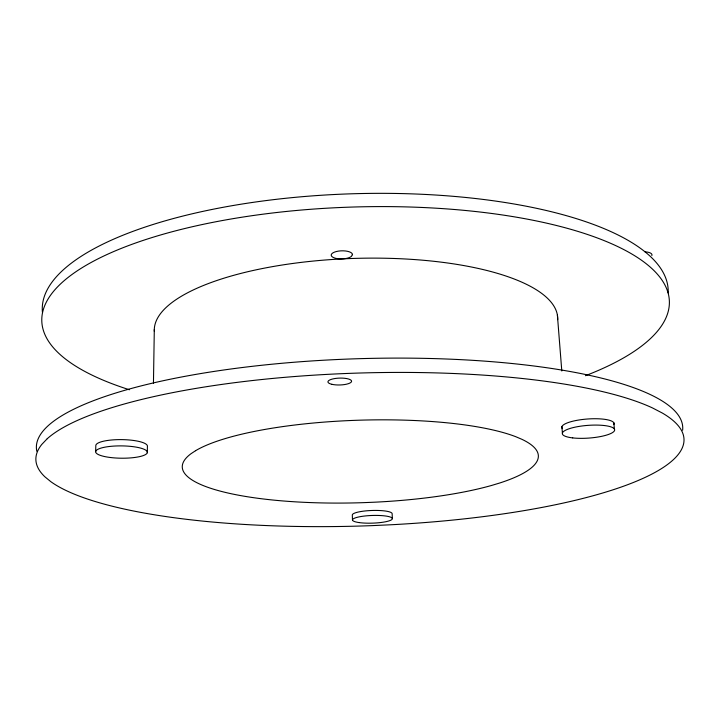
<?xml version="1.0" encoding="UTF-8"?>
<svg xmlns="http://www.w3.org/2000/svg" width="720" height="720" viewBox="0 0 720 720"><rect width="100%" height="100%" fill="white"/><g stroke="black" fill="none" stroke-linecap="round" stroke-linejoin="round"><path stroke-width="1.08" d="M153.45 383.238L154.305 329.517M147.303 452.682A25.857 6.165 0.6 0 0 109.836 446.436A25.857 6.165 0.6 0 0 107.334 457.065A25.857 6.165 0.6 0 0 147.303 452.682L147.411 446.517A25.821 6.264 0.7 0 0 122.625 439.632A25.821 6.264 0.7 0 0 95.823 445.455L95.643 451.656M613.836 422.757L614.403 429.039M557.379 314.973L561.798 370.98M561.906 426.726L562.392 432.972M392.337 518.544L392.148 513.621A19.944 3.906 -1.9 0 0 371.277 510.507A19.944 3.906 -1.9 0 0 352.332 515.259L352.476 520.173M154.332 331.38A201.798 66.033 -1.8 0 1 355.347 258.381A201.798 66.033 -1.8 0 1 557.694 319.635M36.81 451.26A323.334 78.93 -1.8 0 1 355.626 358.794A323.334 78.93 -1.8 0 1 682.623 430.254M42.444 312.345A313.11 106.317 -1.8 0 1 352.215 193.779A313.11 106.317 -1.8 0 1 668.178 292.896M129.429 389.754A313.938 104.175 -1.8 0 1 133.875 243.621A313.938 104.175 -1.8 0 1 573.471 230.085A313.938 104.175 -1.8 0 1 585.441 375.705M562.212 428.391A26.208 6.471 -4.2 0 1 587.259 419.022A26.208 6.471 -4.2 0 1 613.899 424.449M645.021 251.838A11.556 4.113 -6.6 0 1 651.87 255.564M352.341 254.736L351.378 256.446L349.839 257.355A10.656 4.05 -1.6 0 1 334.89 258.102L333.045 257.355A10.656 4.05 -1.6 0 1 338.391 251.118A10.656 4.05 -1.6 0 1 352.476 254.367L352.341 254.736M47.268 438.687L41.742 444.474A324.216 76.473 -1.8 0 0 44.946 476.856L50.796 481.653A324.216 76.473 -1.8 0 0 372.492 525.609L390.483 524.79A324.216 76.473 -1.8 0 0 662.4 413.082L652.428 407.907A324.216 76.473 -1.8 0 0 330.966 374.184A324.216 76.473 -1.8 0 0 47.268 438.687M195.597 450.684L191.079 453.663A178.128 41.274 -1.8 0 0 363.798 502.641L374.751 502.191A178.128 41.274 -1.8 0 0 492.003 485.334L499.464 483.084A178.128 41.274 -1.8 0 0 521.883 439.308L515.889 436.752A178.128 41.274 -1.8 0 0 349.776 420.552A178.128 41.274 -1.8 0 0 195.597 450.684M331.929 384.318A11.835 3.438 -1.6 0 0 351.351 381.933A11.835 3.438 -1.6 0 0 335.988 378.378A11.835 3.438 -1.6 0 0 331.929 384.318M572.715 437.904A26.244 6.372 -4.2 0 0 614.466 430.704A26.244 6.372 -4.2 0 0 578.25 426.546A26.244 6.372 -4.2 0 0 572.715 437.904M358.776 522.54A19.962 3.843 -1.9 0 0 391.833 519.561A19.962 3.843 -1.9 0 0 366.579 515.817A19.962 3.843 -1.9 0 0 358.776 522.54"/></g></svg>
